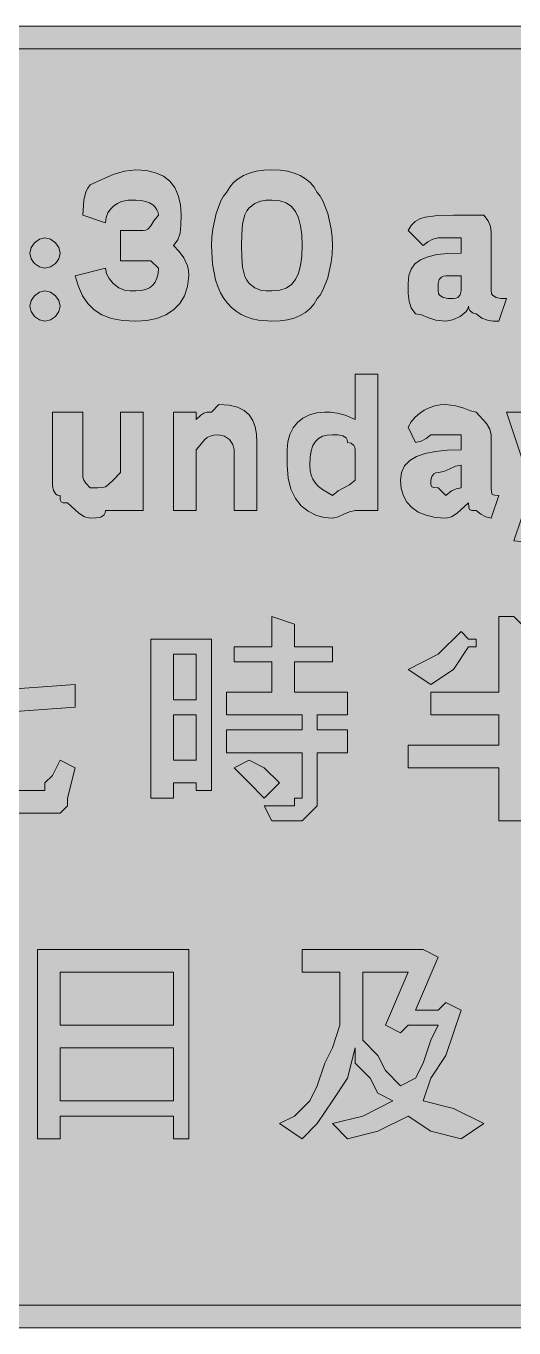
# Model space of a CAD drawing. Header units: metres. Extents: x 12 to 555, y 32 to 238.
# Drawn here: x 164.6 to 242, y 31.9 to 238.3 of the extents above; entities that cross this region are included whole.
import ezdxf

# ---------------------------------------------------------------- set-up
doc = ezdxf.new("R2010")
doc.units = ezdxf.units.M
for name, color, linetype, true_color in [('FILL_BLACK_000000', 7, 'Continuous', 0x000000), ('FILL_WHITE_FFFFFF', 7, 'Continuous', 0xffffff), ('STROKE_BLACK_000000', 7, 'Continuous', 0x000000)]:
    doc.layers.add(name, color=color, linetype=linetype, true_color=true_color)

msp = doc.modelspace()

# ---------------------------------------------------------------- hatches: boundary and pattern name
at = {"layer": 'FILL_BLACK_000000', "true_color": 0x000000}
h = msp.add_hatch(color=7, dxfattribs=at)
h.dxf.hatch_style = 1
h.paths.add_polyline_path([(550.41, 238.32), (552.81, 235.92), (553.21, 235.87), (553.52, 235.71), (554.01, 235.17), (554.5, 234.4), (555.21, 233.52), (555.21, 229.92), (555.21, 40.32), (555, 38.54), (554.46, 36.87), (553.69, 35.43), (552.81, 34.32), (552.1, 33.44), (551.61, 32.67), (551.12, 32.13), (550.81, 31.97), (550.41, 31.92), (546.81, 31.92), (20.01, 31.92), (18.4, 31.96), (17.01, 32.22), (16.33, 32.51), (15.62, 32.93), (14.01, 34.32), (13.61, 34.37), (13.32, 34.53), (12.96, 35.07), (12.83, 35.84), (12.81, 36.72), (12.12, 37.62), (11.76, 38.52), (11.63, 39.42), (11.61, 40.32), (11.61, 229.92), (11.82, 231.7), (12.36, 233.37), (13.13, 234.81), (14.01, 235.92), (14.89, 236.63), (15.66, 237.12), (16.2, 237.61), (16.36, 237.92), (16.41, 238.32), (20.01, 238.32), (546.81, 238.32), (550.41, 238.32)])
h.paths.add_polyline_path([(18.43, 234.31), (17.82, 233.83), (17.31, 233.22), (16.92, 232.49), (16.63, 231.68), (16.47, 230.82), (16.41, 229.92), (16.41, 40.32), (16.43, 39.42), (16.56, 38.52), (16.92, 37.62), (17.61, 36.72), (17.66, 36.32), (17.82, 36.03), (18.36, 35.67), (19.13, 35.54), (20.01, 35.52), (546.81, 35.52), (547.71, 35.54), (548.61, 35.67), (549.51, 36.03), (550.41, 36.72), (550.6, 37.62), (551.01, 38.52), (551.42, 39.42), (551.61, 40.32), (551.61, 229.92), (551.42, 230.82), (551.01, 231.72), (550.6, 232.62), (550.41, 233.52), (549.51, 233.71), (548.61, 234.12), (547.71, 234.53), (546.81, 234.72), (20.01, 234.72), (19.17, 234.61), (18.43, 234.31)], flags=16)
h = msp.add_hatch(color=7, dxfattribs=at)
h.dxf.hatch_style = 1
h.paths.add_polyline_path([(188.89, 202.6), (189.66, 201.57), (190.2, 200.31), (190.36, 199.57), (190.41, 198.72), (190.25, 197.03), (189.77, 195.57), (189.02, 194.33), (188.01, 193.32), (186.78, 192.53), (185.35, 191.97), (183.75, 191.63), (182.01, 191.52), (179.92, 191.63), (178.15, 191.97), (176.65, 192.53), (175.41, 193.32), (174.39, 194.33), (173.57, 195.57), (172.92, 197.03), (172.41, 198.72), (177.21, 199.92), (177.4, 199.04), (177.81, 198.27), (178.41, 197.52), (179.31, 196.83), (180.21, 196.47), (181.11, 196.34), (182.01, 196.32), (182.85, 196.38), (183.58, 196.54), (184.2, 196.83), (184.71, 197.22), (185.1, 197.73), (185.38, 198.34), (185.55, 199.08), (185.61, 199.92), (184.41, 201.12), (183.21, 201.12), (179.61, 201.12), (179.61, 205.92), (183.21, 205.92), (183.61, 205.97), (183.92, 206.13), (184.41, 206.67), (184.9, 207.44), (185.61, 208.32), (185.55, 208.77), (185.38, 209.2), (185.1, 209.61), (184.71, 209.97), (184.2, 210.28), (183.58, 210.51), (182.85, 210.67), (182.01, 210.72), (180.81, 210.72), (179.74, 210.49), (179.14, 210.21), (178.56, 209.82), (178.03, 209.31), (177.6, 208.69), (177.32, 207.96), (177.21, 207.12), (173.61, 208.32), (173.76, 210.72), (174.12, 212.03), (174.41, 212.62), (174.81, 213.12), (176.61, 214), (178.41, 214.77), (180.21, 215.31), (182.01, 215.52), (183.7, 215.41), (185.16, 215.07), (186.4, 214.51), (187.41, 213.72), (188.2, 212.71), (188.76, 211.47), (189.1, 210.01), (189.21, 208.32), (189.19, 206.73), (189.06, 205.47), (188.7, 204.44), (188.01, 203.52), (188.89, 202.6)])
h = msp.add_hatch(color=7, dxfattribs=at)
h.dxf.hatch_style = 1
h.paths.add_polyline_path([(213, 200.86), (212.46, 198.42), (211.69, 196.43), (211.26, 195.68), (210.81, 195.12), (210.3, 194.28), (209.68, 193.54), (208.95, 192.93), (208.11, 192.42), (207.15, 192.03), (206.08, 191.74), (204.9, 191.58), (203.61, 191.52), (201.47, 191.69), (200.5, 191.91), (199.58, 192.21), (198.72, 192.61), (197.94, 193.1), (197.21, 193.69), (196.56, 194.37), (195.98, 195.15), (195.47, 196.03), (195.03, 197.01), (194.67, 198.1), (194.18, 200.59), (194.01, 203.52), (194.06, 204.87), (194.22, 206.18), (194.76, 208.62), (195.53, 210.61), (195.96, 211.36), (196.41, 211.92), (196.92, 212.76), (197.53, 213.49), (198.27, 214.11), (199.11, 214.62), (200.07, 215.01), (201.13, 215.29), (202.32, 215.46), (203.61, 215.52), (204.9, 215.46), (206.08, 215.29), (207.15, 215.01), (208.11, 214.62), (208.95, 214.11), (209.68, 213.49), (210.3, 212.76), (210.81, 211.92), (211.26, 211.36), (211.69, 210.61), (212.46, 208.62), (213, 206.18), (213.16, 204.87), (213.21, 203.52), (213.16, 202.17), (213, 200.86)])
h.paths.add_polyline_path([(208.17, 206.67), (207.84, 207.91), (207.36, 208.92), (206.71, 209.71), (205.88, 210.27), (204.85, 210.61), (203.61, 210.72), (202.71, 210.7), (201.81, 210.57), (200.91, 210.21), (200.01, 209.52), (199.61, 209.02), (199.32, 208.41), (198.96, 206.97), (198.83, 205.3), (198.81, 203.52), (198.83, 201.74), (198.96, 200.07), (199.32, 198.63), (199.61, 198.02), (200.01, 197.52), (200.91, 196.83), (201.81, 196.47), (202.71, 196.34), (203.61, 196.32), (204.85, 196.43), (205.88, 196.77), (206.71, 197.33), (207.36, 198.12), (207.84, 199.13), (208.17, 200.37), (208.35, 201.83), (208.41, 203.52), (208.35, 205.21), (208.17, 206.67)], flags=16)
h = msp.add_hatch(color=7, dxfattribs=at)
h.dxf.hatch_style = 1
h.paths.add_polyline_path([(238.71, 191.54), (237.81, 191.67), (236.91, 192.03), (236.01, 192.72), (235.41, 192.87), (235, 193.23), (234.86, 193.52), (234.81, 193.92), (234.7, 193.47), (234.42, 193.04), (233.46, 192.27), (232.28, 191.73), (231.21, 191.52), (229.62, 191.71), (228.36, 192.12), (227.33, 192.53), (226.41, 192.72), (225.72, 193.64), (225.36, 194.67), (225.23, 195.93), (225.21, 197.52), (225.32, 198.76), (225.68, 199.79), (226.29, 200.62), (227.16, 201.27), (228.32, 201.75), (229.77, 202.08), (231.53, 202.26), (233.61, 202.32), (233.61, 203.52), (233.61, 204.72), (232.41, 204.72), (230.01, 204.72), (229.13, 204.53), (228.36, 204.12), (227.61, 203.52), (225.21, 205.92), (225.72, 206.71), (226.33, 207.31), (227.07, 207.73), (227.91, 208.02), (229.93, 208.28), (232.41, 208.32), (237.21, 208.32), (237.9, 207.42), (238.26, 206.52), (238.39, 205.62), (238.41, 204.72), (238.41, 196.32), (238.46, 195.92), (238.62, 195.63), (239.16, 195.27), (239.93, 195.14), (240.81, 195.12), (239.61, 191.52), (238.71, 191.54)])
h.paths.add_polyline_path([(230.06, 195.92), (230.22, 195.63), (230.76, 195.27), (231.53, 195.14), (232.41, 195.12), (232.81, 195.17), (233.1, 195.31), (233.46, 195.72), (233.61, 196.32), (233.61, 198.72), (231.21, 198.72), (230.81, 198.67), (230.52, 198.53), (230.16, 198.12), (230.01, 197.52), (230.01, 196.32), (230.06, 195.92)], flags=16)
h = msp.add_hatch(color=7, dxfattribs=at)
h.dxf.hatch_style = 1
h.paths.add_polyline_path([(169.8, 201.44), (169.26, 200.67), (168.49, 200.13), (167.61, 199.92), (166.73, 200.13), (165.96, 200.67), (165.42, 201.44), (165.21, 202.32), (165.42, 203.2), (165.96, 203.97), (166.73, 204.51), (167.61, 204.72), (168.49, 204.51), (169.26, 203.97), (169.8, 203.2), (170.01, 202.32), (169.8, 201.44)])
h = msp.add_hatch(color=7, dxfattribs=at)
h.dxf.hatch_style = 1
h.paths.add_polyline_path([(169.8, 193.04), (169.26, 192.27), (168.49, 191.73), (167.61, 191.52), (166.73, 191.73), (165.96, 192.27), (165.42, 193.04), (165.21, 193.92), (165.42, 194.8), (165.96, 195.57), (166.73, 196.11), (167.61, 196.32), (168.49, 196.11), (169.26, 195.57), (169.8, 194.8), (170.01, 193.92), (169.8, 193.04)])
h = msp.add_hatch(color=7, dxfattribs=at)
h.dxf.hatch_style = 1
h.paths.add_polyline_path([(220.41, 183.12), (220.41, 161.52), (216.81, 161.52), (215.91, 161.33), (215.01, 160.92), (214.11, 160.51), (213.21, 160.32), (211.87, 160.43), (210.57, 160.79), (209.35, 161.4), (208.26, 162.27), (207.34, 163.43), (206.63, 164.88), (206.17, 166.64), (206.01, 168.72), (206.01, 169.92), (206.01, 171.12), (206.12, 172.41), (206.44, 173.58), (206.96, 174.6), (207.66, 175.47), (208.53, 176.17), (209.55, 176.69), (210.72, 177.01), (212.01, 177.12), (212.93, 177.1), (213.96, 176.97), (215.22, 176.61), (216.81, 175.92), (216.81, 183.12), (220.41, 183.12)])
h.paths.add_polyline_path([(216.81, 171.12), (216.76, 171.52), (216.62, 171.81), (216.21, 172.17), (215.61, 172.32), (215.56, 172.72), (215.4, 173.01), (214.86, 173.37), (214.09, 173.5), (213.21, 173.52), (212.37, 173.46), (211.63, 173.28), (211.02, 172.95), (210.51, 172.47), (210.12, 171.82), (209.83, 170.99), (209.67, 169.96), (209.61, 168.72), (209.67, 167.87), (209.83, 167.13), (210.12, 166.46), (210.51, 165.87), (211.02, 165.33), (211.63, 164.84), (213.21, 163.92), (214.11, 164.63), (215.01, 165.12), (215.91, 165.61), (216.81, 166.32), (216.81, 169.92), (216.81, 171.12)], flags=16)
h = msp.add_hatch(color=7, dxfattribs=at)
h.dxf.hatch_style = 1
h.paths.add_polyline_path([(197.61, 161.52), (197.61, 171.12), (197.4, 172), (196.86, 172.77), (196.09, 173.31), (195.21, 173.52), (194.42, 173.47), (193.8, 173.31), (193.33, 173.08), (192.96, 172.77), (191.61, 171.12), (191.61, 161.52), (188.01, 161.52), (188.01, 177.12), (191.61, 177.12), (191.61, 175.92), (192.32, 176.61), (192.81, 176.97), (193.3, 177.1), (194.01, 177.12), (195.21, 178.32), (196.85, 178.21), (198.17, 177.89), (199.22, 177.37), (200.01, 176.67), (200.58, 175.8), (200.95, 174.78), (201.15, 173.61), (201.21, 172.32), (201.21, 161.52), (197.61, 161.52)])
h = msp.add_hatch(color=7, dxfattribs=at)
h.dxf.hatch_style = 1
h.paths.add_polyline_path([(237.53, 160.51), (236.76, 160.92), (236.01, 161.52), (235.32, 161.54), (234.96, 161.67), (234.83, 162.03), (234.81, 162.72), (233.01, 161.07), (232.11, 160.53), (231.21, 160.32), (229.52, 160.43), (228.06, 160.75), (226.82, 161.27), (225.81, 161.97), (225.02, 162.84), (224.46, 163.86), (224.12, 165.03), (224.01, 166.32), (224.18, 167.56), (224.67, 168.59), (225.47, 169.42), (226.56, 170.07), (227.94, 170.55), (229.58, 170.88), (231.47, 171.06), (233.61, 171.12), (233.61, 172.32), (233.61, 173.52), (231.21, 173.52), (228.81, 173.52), (228.06, 172.92), (227.29, 172.51), (226.41, 172.32), (225.21, 174.72), (225.71, 175.56), (226.32, 176.29), (227, 176.91), (227.76, 177.42), (228.57, 177.81), (229.43, 178.09), (230.31, 178.26), (231.21, 178.32), (232.8, 178.13), (234.06, 177.72), (235.09, 177.31), (236.01, 177.12), (237.66, 175.32), (238.2, 174.42), (238.41, 173.52), (238.41, 165.12), (238.43, 164.43), (238.56, 164.07), (238.92, 163.94), (239.61, 163.92), (238.41, 160.32), (237.53, 160.51)])
h.paths.add_polyline_path([(228.96, 165.27), (229.32, 165.14), (230.01, 165.12), (231.21, 163.92), (232.09, 164.61), (232.86, 164.97), (233.61, 165.12), (233.61, 168.72), (232.71, 168.53), (231.81, 168.12), (230.91, 167.71), (230.01, 167.52), (229.61, 167.47), (229.32, 167.33), (228.96, 166.92), (228.81, 166.32), (228.83, 165.63), (228.96, 165.27)], flags=16)
h = msp.add_hatch(color=7, dxfattribs=at)
h.dxf.hatch_style = 1
h.paths.add_polyline_path([(183.21, 177.12), (183.21, 161.52), (178.41, 161.52), (177.21, 161.52), (177.16, 161.12), (177, 160.83), (176.46, 160.47), (175.69, 160.34), (174.81, 160.32), (173.91, 160.53), (173.01, 161.07), (171.21, 162.72), (170.52, 162.74), (170.16, 162.87), (170.03, 163.23), (170.01, 163.92), (169.61, 163.97), (169.32, 164.13), (168.96, 164.67), (168.83, 165.44), (168.81, 166.32), (168.81, 177.12), (173.61, 177.12), (173.61, 167.52), (173.63, 166.81), (173.76, 166.32), (174.12, 165.83), (174.81, 165.12), (176.01, 165.12), (176.72, 165.14), (177.21, 165.27), (177.7, 165.63), (178.41, 166.32), (179.61, 167.52), (179.61, 177.12), (183.21, 177.12)])
h = msp.add_hatch(color=7, dxfattribs=at)
h.dxf.hatch_style = 1
h.paths.add_polyline_path([(250.41, 159.12), (250.22, 158.24), (249.81, 157.47), (249.21, 156.72), (248.01, 155.52), (246.4, 155.71), (245.01, 156.12), (243.62, 156.53), (242.01, 156.72), (243.21, 160.32), (244.41, 160.32), (245.61, 160.32), (246.81, 160.32), (246.81, 161.52), (246.66, 162.12), (246.3, 162.53), (246.01, 162.67), (245.61, 162.72), (240.81, 177.12), (245.61, 177.12), (249.21, 167.52), (251.61, 177.12), (256.41, 177.12), (250.41, 159.12)])
h = msp.add_hatch(color=7, dxfattribs=at)
h.dxf.hatch_style = 1
h.paths.add_polyline_path([(155.61, 143.52), (156.81, 143.52), (155.61, 142.32), (155.61, 132.72), (172.41, 133.92), (172.41, 130.32), (155.61, 129.12), (155.61, 119.52), (155.61, 118.32), (155.61, 117.12), (156.81, 117.12), (165.21, 117.12), (166.41, 117.12), (167.61, 117.12), (167.61, 118.32), (168.81, 119.52), (170.01, 121.92), (172.41, 120.72), (171.21, 115.92), (171.21, 114.72), (170.01, 113.52), (167.61, 113.52), (166.41, 113.52), (156.81, 113.52), (154.41, 113.52), (152.01, 114.72), (152.01, 115.92), (152.01, 118.32), (152.01, 129.12), (141.21, 127.92), (141.21, 130.32), (152.01, 131.52), (152.01, 144.72), (154.41, 143.52), (155.61, 143.52)])
h = msp.add_hatch(color=7, dxfattribs=at)
h.dxf.hatch_style = 1
h.paths.add_polyline_path([(203.61, 137.52), (197.61, 137.52), (197.61, 139.92), (203.61, 139.92), (203.61, 144.72), (207.21, 143.52), (207.21, 142.32), (207.21, 139.92), (213.21, 139.92), (213.21, 137.52), (207.21, 137.52), (207.21, 132.72), (215.61, 132.72), (215.61, 129.12), (210.81, 129.12), (210.81, 126.72), (215.61, 126.72), (215.61, 123.12), (210.81, 123.12), (210.81, 115.92), (210.81, 114.72), (209.61, 113.52), (208.41, 112.32), (206.01, 112.32), (203.61, 112.32), (202.41, 114.72), (206.01, 114.72), (207.21, 114.72), (207.21, 115.92), (208.41, 115.92), (208.41, 117.12), (208.41, 123.12), (196.41, 123.12), (196.41, 126.72), (208.41, 126.72), (208.41, 129.12), (196.41, 129.12), (196.41, 132.72), (203.61, 132.72), (203.61, 137.52)])
h = msp.add_hatch(color=7, dxfattribs=at)
h.dxf.hatch_style = 1
h.paths.add_polyline_path([(239.61, 144.72), (242.01, 144.72), (243.21, 143.52), (243.21, 142.32), (243.21, 132.72), (254.01, 132.72), (254.01, 129.12), (243.21, 129.12), (243.21, 124.32), (257.61, 124.32), (257.61, 120.72), (243.21, 120.72), (243.21, 112.32), (239.61, 112.32), (239.61, 120.72), (225.21, 120.72), (225.21, 124.32), (239.61, 124.32), (239.61, 129.12), (228.81, 129.12), (228.81, 132.72), (239.61, 132.72), (239.61, 144.72)])
h = msp.add_hatch(color=7, dxfattribs=at)
h.dxf.hatch_style = 1
h.paths.add_polyline_path([(191.61, 117.12), (191.61, 118.32), (188.01, 118.32), (188.01, 115.92), (184.41, 115.92), (184.41, 117.12), (184.41, 141.12), (194.01, 141.12), (194.01, 117.12), (191.61, 117.12)])
h.paths.add_polyline_path([(188.01, 138.72), (188.01, 131.52), (191.61, 131.52), (191.61, 138.72), (188.01, 138.72)], flags=16)
h.paths.add_polyline_path([(191.61, 129.12), (188.01, 129.12), (188.01, 121.92), (191.61, 121.92), (191.61, 129.12)], flags=16)
h = msp.add_hatch(color=7, dxfattribs=at)
h.dxf.hatch_style = 1
h.paths.add_polyline_path([(236.01, 141.12), (236.01, 139.92), (234.81, 139.92), (232.41, 136.32), (228.81, 133.92), (225.21, 136.32), (230.01, 138.72), (233.61, 142.32), (234.81, 141.12), (236.01, 141.12)])
h = msp.add_hatch(color=7, dxfattribs=at)
h.dxf.hatch_style = 1
h.paths.add_polyline_path([(202.41, 120.72), (204.81, 118.32), (202.41, 115.92), (200.01, 118.32), (197.61, 120.72), (200.01, 121.92), (202.41, 120.72)])
h = msp.add_hatch(color=7, dxfattribs=at)
h.dxf.hatch_style = 1
h.paths.add_polyline_path([(190.41, 61.92), (188.01, 61.92), (188.01, 65.52), (170.01, 65.52), (170.01, 61.92), (166.41, 61.92), (166.41, 91.92), (190.41, 91.92), (190.41, 61.92)])
h.paths.add_polyline_path([(170.01, 76.32), (170.01, 67.92), (188.01, 67.92), (188.01, 76.32), (170.01, 76.32)], flags=16)
h.paths.add_polyline_path([(188.01, 88.32), (170.01, 88.32), (170.01, 79.92), (188.01, 79.92), (188.01, 88.32)], flags=16)
h = msp.add_hatch(color=7, dxfattribs=at)
h.dxf.hatch_style = 1
h.paths.add_polyline_path([(227.61, 91.92), (230.01, 90.72), (226.41, 82.32), (230.01, 82.32), (231.21, 83.52), (233.61, 82.32), (232.41, 78.72), (231.21, 75.12), (228.81, 71.52), (227.61, 67.92), (232.41, 66.72), (237.21, 64.32), (233.61, 61.92), (228.81, 63.12), (225.21, 65.52), (220.41, 63.12), (215.61, 61.92), (213.21, 64.32), (218.01, 65.52), (222.81, 67.92), (220.41, 69.12), (219.21, 71.52), (216.81, 73.92), (216.81, 76.32), (215.61, 71.52), (213.21, 67.92), (210.81, 64.32), (208.41, 61.92), (204.81, 64.32), (207.21, 65.52), (209.61, 67.92), (210.81, 70.32), (212.01, 73.92), (213.21, 76.32), (214.41, 79.92), (214.41, 84.72), (214.41, 88.32), (208.41, 88.32), (208.41, 91.92), (226.41, 91.92), (227.61, 91.92)])
h.paths.add_polyline_path([(218.01, 77.52), (220.41, 75.12), (221.61, 72.72), (224.01, 70.32), (226.41, 71.52), (227.61, 73.92), (228.81, 77.52), (230.01, 79.92), (225.21, 79.92), (224.01, 78.72), (221.61, 79.92), (225.21, 88.32), (218.01, 88.32), (218.01, 79.92), (218.01, 77.52)], flags=16)
at = {"layer": 'FILL_WHITE_FFFFFF', "true_color": 0xffffff}
h = msp.add_hatch(color=7, dxfattribs=at)
h.dxf.hatch_style = 1
h.paths.add_polyline_path([(19.13, 35.54), (18.36, 35.67), (17.82, 36.03), (17.66, 36.32), (17.61, 36.72), (16.92, 37.62), (16.56, 38.52), (16.43, 39.42), (16.41, 40.32), (16.41, 229.92), (16.41, 232.32), (17.61, 233.52), (18.36, 234.12), (19.13, 234.53), (20.01, 234.72), (546.81, 234.72), (548.01, 234.72), (548.72, 234.03), (549.21, 233.67), (549.7, 233.54), (550.41, 233.52), (550.41, 232.32), (551.1, 231.61), (551.46, 231.12), (551.59, 230.63), (551.61, 229.92), (551.61, 40.32), (551.42, 39.42), (551.01, 38.52), (550.6, 37.62), (550.41, 36.72), (549.51, 36.03), (548.61, 35.67), (547.71, 35.54), (546.81, 35.52), (20.01, 35.52), (19.13, 35.54)])

# ---------------------------------------------------------------- linework, layer by layer
at = {"layer": 'FILL_BLACK_000000', "lineweight": 0, "true_color": 0x000000}
for points in [[(20.01, 238.32), (546.81, 238.32)], [(546.81, 234.72), (20.01, 234.72), (19.17, 234.61), (18.43, 234.31), (17.82, 233.83), (17.31, 233.22), (16.92, 232.49), (16.63, 231.68), (16.47, 230.82), (16.41, 229.92), (16.41, 40.32), (16.43, 39.42), (16.56, 38.52), (16.92, 37.62), (17.61, 36.72), (17.66, 36.32), (17.82, 36.03), (18.36, 35.67), (19.13, 35.54), (20.01, 35.52), (546.81, 35.52)], [(155.61, 132.72), (172.41, 133.92), (172.41, 130.32), (155.61, 129.12)], [(156.81, 117.12), (165.21, 117.12), (166.41, 117.12), (167.61, 117.12), (167.61, 118.32), (168.81, 119.52), (170.01, 121.92), (172.41, 120.72), (171.21, 115.92), (171.21, 114.72), (170.01, 113.52), (167.61, 113.52), (166.41, 113.52), (156.81, 113.52)], [(546.81, 31.92), (20.01, 31.92)]]:
    msp.add_lwpolyline(points, dxfattribs=at)
for points in [[(188.89, 202.6), (189.66, 201.57), (190.2, 200.31), (190.36, 199.57), (190.41, 198.72), (190.25, 197.03), (189.77, 195.57), (189.02, 194.33), (188.01, 193.32), (186.78, 192.53), (185.35, 191.97), (183.75, 191.63), (182.01, 191.52), (179.92, 191.63), (178.15, 191.97), (176.65, 192.53), (175.41, 193.32), (174.39, 194.33), (173.57, 195.57), (172.92, 197.03), (172.41, 198.72), (177.21, 199.92), (177.4, 199.04), (177.81, 198.27), (178.41, 197.52), (179.31, 196.83), (180.21, 196.47), (181.11, 196.34), (182.01, 196.32), (182.85, 196.38), (183.58, 196.54), (184.2, 196.83), (184.71, 197.22), (185.1, 197.73), (185.38, 198.34), (185.55, 199.08), (185.61, 199.92), (184.41, 201.12), (183.21, 201.12), (179.61, 201.12), (179.61, 205.92), (183.21, 205.92), (183.61, 205.97), (183.92, 206.13), (184.41, 206.67), (184.9, 207.44), (185.61, 208.32), (185.55, 208.77), (185.38, 209.2), (185.1, 209.61), (184.71, 209.97), (184.2, 210.28), (183.58, 210.51), (182.85, 210.67), (182.01, 210.72), (180.81, 210.72), (179.74, 210.49), (179.14, 210.21), (178.56, 209.82), (178.03, 209.31), (177.6, 208.69), (177.32, 207.96), (177.21, 207.12), (173.61, 208.32), (173.76, 210.72), (174.12, 212.03), (174.41, 212.62), (174.81, 213.12), (176.61, 214), (178.41, 214.77), (180.21, 215.31), (182.01, 215.52), (183.7, 215.41), (185.16, 215.07), (186.4, 214.51), (187.41, 213.72), (188.2, 212.71), (188.76, 211.47), (189.1, 210.01), (189.21, 208.32), (189.19, 206.73), (189.06, 205.47), (188.7, 204.44), (188.01, 203.52)], [(213, 200.86), (212.46, 198.42), (211.69, 196.43), (211.26, 195.68), (210.81, 195.12), (210.3, 194.28), (209.68, 193.54), (208.95, 192.93), (208.11, 192.42), (207.15, 192.03), (206.08, 191.74), (204.9, 191.58), (203.61, 191.52), (201.47, 191.69), (200.5, 191.91), (199.58, 192.21), (198.72, 192.61), (197.94, 193.1), (197.21, 193.69), (196.56, 194.37), (195.98, 195.15), (195.47, 196.03), (195.03, 197.01), (194.67, 198.1), (194.18, 200.59), (194.01, 203.52), (194.06, 204.87), (194.22, 206.18), (194.76, 208.62), (195.53, 210.61), (195.96, 211.36), (196.41, 211.92), (196.92, 212.76), (197.53, 213.49), (198.27, 214.11), (199.11, 214.62), (200.07, 215.01), (201.13, 215.29), (202.32, 215.46), (203.61, 215.52), (204.9, 215.46), (206.08, 215.29), (207.15, 215.01), (208.11, 214.62), (208.95, 214.11), (209.68, 213.49), (210.3, 212.76), (210.81, 211.92), (211.26, 211.36), (211.69, 210.61), (212.46, 208.62), (213, 206.18), (213.16, 204.87), (213.21, 203.52), (213.16, 202.17)], [(208.17, 206.67), (207.84, 207.91), (207.36, 208.92), (206.71, 209.71), (205.88, 210.27), (204.85, 210.61), (203.61, 210.72), (202.71, 210.7), (201.81, 210.57), (200.91, 210.21), (200.01, 209.52), (199.61, 209.02), (199.32, 208.41), (198.96, 206.97), (198.83, 205.3), (198.81, 203.52), (198.83, 201.74), (198.96, 200.07), (199.32, 198.63), (199.61, 198.02), (200.01, 197.52), (200.91, 196.83), (201.81, 196.47), (202.71, 196.34), (203.61, 196.32), (204.85, 196.43), (205.88, 196.77), (206.71, 197.33), (207.36, 198.12), (207.84, 199.13), (208.17, 200.37), (208.35, 201.83), (208.41, 203.52), (208.35, 205.21)], [(238.71, 191.54), (237.81, 191.67), (236.91, 192.03), (236.01, 192.72), (235.41, 192.87), (235, 193.23), (234.86, 193.52), (234.81, 193.92), (234.7, 193.47), (234.42, 193.04), (233.46, 192.27), (232.28, 191.73), (231.21, 191.52), (229.62, 191.71), (228.36, 192.12), (227.33, 192.53), (226.41, 192.72), (225.72, 193.64), (225.36, 194.67), (225.23, 195.93), (225.21, 197.52), (225.32, 198.76), (225.68, 199.79), (226.29, 200.62), (227.16, 201.27), (228.32, 201.75), (229.77, 202.08), (231.53, 202.26), (233.61, 202.32), (233.61, 203.52), (233.61, 204.72), (232.41, 204.72), (230.01, 204.72), (229.13, 204.53), (228.36, 204.12), (227.61, 203.52), (225.21, 205.92), (225.72, 206.71), (226.33, 207.31), (227.07, 207.73), (227.91, 208.02), (229.93, 208.28), (232.41, 208.32), (237.21, 208.32), (237.9, 207.42), (238.26, 206.52), (238.39, 205.62), (238.41, 204.72), (238.41, 196.32), (238.46, 195.92), (238.62, 195.63), (239.16, 195.27), (239.93, 195.14), (240.81, 195.12), (239.61, 191.52)], [(169.8, 201.44), (169.26, 200.67), (168.49, 200.13), (167.61, 199.92), (166.73, 200.13), (165.96, 200.67), (165.42, 201.44), (165.21, 202.32), (165.42, 203.2), (165.96, 203.97), (166.73, 204.51), (167.61, 204.72), (168.49, 204.51), (169.26, 203.97), (169.8, 203.2), (170.01, 202.32)], [(230.06, 195.92), (230.22, 195.63), (230.76, 195.27), (231.53, 195.14), (232.41, 195.12), (232.81, 195.17), (233.1, 195.31), (233.46, 195.72), (233.61, 196.32), (233.61, 198.72), (231.21, 198.72), (230.81, 198.67), (230.52, 198.53), (230.16, 198.12), (230.01, 197.52), (230.01, 196.32)], [(169.8, 193.04), (169.26, 192.27), (168.49, 191.73), (167.61, 191.52), (166.73, 191.73), (165.96, 192.27), (165.42, 193.04), (165.21, 193.92), (165.42, 194.8), (165.96, 195.57), (166.73, 196.11), (167.61, 196.32), (168.49, 196.11), (169.26, 195.57), (169.8, 194.8), (170.01, 193.92)], [(220.41, 183.12), (220.41, 161.52), (216.81, 161.52), (215.91, 161.33), (215.01, 160.92), (214.11, 160.51), (213.21, 160.32), (211.87, 160.43), (210.57, 160.79), (209.35, 161.4), (208.26, 162.27), (207.34, 163.43), (206.63, 164.88), (206.17, 166.64), (206.01, 168.72), (206.01, 169.92), (206.01, 171.12), (206.12, 172.41), (206.44, 173.58), (206.96, 174.6), (207.66, 175.47), (208.53, 176.17), (209.55, 176.69), (210.72, 177.01), (212.01, 177.12), (212.93, 177.1), (213.96, 176.97), (215.22, 176.61), (216.81, 175.92), (216.81, 183.12)], [(197.61, 161.52), (197.61, 171.12), (197.4, 172), (196.86, 172.77), (196.09, 173.31), (195.21, 173.52), (194.42, 173.47), (193.8, 173.31), (193.33, 173.08), (192.96, 172.77), (191.61, 171.12), (191.61, 161.52), (188.01, 161.52), (188.01, 177.12), (191.61, 177.12), (191.61, 175.92), (192.32, 176.61), (192.81, 176.97), (193.3, 177.1), (194.01, 177.12), (195.21, 178.32), (196.85, 178.21), (198.17, 177.89), (199.22, 177.37), (200.01, 176.67), (200.58, 175.8), (200.95, 174.78), (201.15, 173.61), (201.21, 172.32), (201.21, 161.52)], [(237.53, 160.51), (236.76, 160.92), (236.01, 161.52), (235.32, 161.54), (234.96, 161.67), (234.83, 162.03), (234.81, 162.72), (233.01, 161.07), (232.11, 160.53), (231.21, 160.32), (229.52, 160.43), (228.06, 160.75), (226.82, 161.27), (225.81, 161.97), (225.02, 162.84), (224.46, 163.86), (224.12, 165.03), (224.01, 166.32), (224.18, 167.56), (224.67, 168.59), (225.47, 169.42), (226.56, 170.07), (227.94, 170.55), (229.58, 170.88), (231.47, 171.06), (233.61, 171.12), (233.61, 172.32), (233.61, 173.52), (231.21, 173.52), (228.81, 173.52), (228.06, 172.92), (227.29, 172.51), (226.41, 172.32), (225.21, 174.72), (225.71, 175.56), (226.32, 176.29), (227, 176.91), (227.76, 177.42), (228.57, 177.81), (229.43, 178.09), (230.31, 178.26), (231.21, 178.32), (232.8, 178.13), (234.06, 177.72), (235.09, 177.31), (236.01, 177.12), (237.66, 175.32), (238.2, 174.42), (238.41, 173.52), (238.41, 165.12), (238.43, 164.43), (238.56, 164.07), (238.92, 163.94), (239.61, 163.92), (238.41, 160.32)], [(183.21, 177.12), (183.21, 161.52), (178.41, 161.52), (177.21, 161.52), (177.16, 161.12), (177, 160.83), (176.46, 160.47), (175.69, 160.34), (174.81, 160.32), (173.91, 160.53), (173.01, 161.07), (171.21, 162.72), (170.52, 162.74), (170.16, 162.87), (170.03, 163.23), (170.01, 163.92), (169.61, 163.97), (169.32, 164.13), (168.96, 164.67), (168.83, 165.44), (168.81, 166.32), (168.81, 177.12), (173.61, 177.12), (173.61, 167.52), (173.63, 166.81), (173.76, 166.32), (174.12, 165.83), (174.81, 165.12), (176.01, 165.12), (176.72, 165.14), (177.21, 165.27), (177.7, 165.63), (178.41, 166.32), (179.61, 167.52), (179.61, 177.12)], [(250.41, 159.12), (250.22, 158.24), (249.81, 157.47), (249.21, 156.72), (248.01, 155.52), (246.4, 155.71), (245.01, 156.12), (243.62, 156.53), (242.01, 156.72), (243.21, 160.32), (244.41, 160.32), (245.61, 160.32), (246.81, 160.32), (246.81, 161.52), (246.66, 162.12), (246.3, 162.53), (246.01, 162.67), (245.61, 162.72), (240.81, 177.12), (245.61, 177.12), (249.21, 167.52), (251.61, 177.12), (256.41, 177.12)], [(216.81, 171.12), (216.76, 171.52), (216.62, 171.81), (216.21, 172.17), (215.61, 172.32), (215.56, 172.72), (215.4, 173.01), (214.86, 173.37), (214.09, 173.5), (213.21, 173.52), (212.37, 173.46), (211.63, 173.28), (211.02, 172.95), (210.51, 172.47), (210.12, 171.82), (209.83, 170.99), (209.67, 169.96), (209.61, 168.72), (209.67, 167.87), (209.83, 167.13), (210.12, 166.46), (210.51, 165.87), (211.02, 165.33), (211.63, 164.84), (213.21, 163.92), (214.11, 164.63), (215.01, 165.12), (215.91, 165.61), (216.81, 166.32), (216.81, 169.92)], [(228.96, 165.27), (229.32, 165.14), (230.01, 165.12), (231.21, 163.92), (232.09, 164.61), (232.86, 164.97), (233.61, 165.12), (233.61, 168.72), (232.71, 168.53), (231.81, 168.12), (230.91, 167.71), (230.01, 167.52), (229.61, 167.47), (229.32, 167.33), (228.96, 166.92), (228.81, 166.32), (228.83, 165.63)], [(203.61, 137.52), (197.61, 137.52), (197.61, 139.92), (203.61, 139.92), (203.61, 144.72), (207.21, 143.52), (207.21, 142.32), (207.21, 139.92), (213.21, 139.92), (213.21, 137.52), (207.21, 137.52), (207.21, 132.72), (215.61, 132.72), (215.61, 129.12), (210.81, 129.12), (210.81, 126.72), (215.61, 126.72), (215.61, 123.12), (210.81, 123.12), (210.81, 115.92), (210.81, 114.72), (209.61, 113.52), (208.41, 112.32), (206.01, 112.32), (203.61, 112.32), (202.41, 114.72), (206.01, 114.72), (207.21, 114.72), (207.21, 115.92), (208.41, 115.92), (208.41, 117.12), (208.41, 123.12), (196.41, 123.12), (196.41, 126.72), (208.41, 126.72), (208.41, 129.12), (196.41, 129.12), (196.41, 132.72), (203.61, 132.72)], [(239.61, 144.72), (242.01, 144.72), (243.21, 143.52), (243.21, 142.32), (243.21, 132.72), (254.01, 132.72), (254.01, 129.12), (243.21, 129.12), (243.21, 124.32), (257.61, 124.32), (257.61, 120.72), (243.21, 120.72), (243.21, 112.32), (239.61, 112.32), (239.61, 120.72), (225.21, 120.72), (225.21, 124.32), (239.61, 124.32), (239.61, 129.12), (228.81, 129.12), (228.81, 132.72), (239.61, 132.72)], [(191.61, 117.12), (191.61, 118.32), (188.01, 118.32), (188.01, 115.92), (184.41, 115.92), (184.41, 117.12), (184.41, 141.12), (194.01, 141.12), (194.01, 117.12)], [(236.01, 141.12), (236.01, 139.92), (234.81, 139.92), (232.41, 136.32), (228.81, 133.92), (225.21, 136.32), (230.01, 138.72), (233.61, 142.32), (234.81, 141.12)], [(188.01, 138.72), (188.01, 131.52), (191.61, 131.52), (191.61, 138.72)], [(191.61, 129.12), (188.01, 129.12), (188.01, 121.92), (191.61, 121.92)], [(202.41, 120.72), (204.81, 118.32), (202.41, 115.92), (200.01, 118.32), (197.61, 120.72), (200.01, 121.92)], [(190.41, 61.92), (188.01, 61.92), (188.01, 65.52), (170.01, 65.52), (170.01, 61.92), (166.41, 61.92), (166.41, 91.92), (190.41, 91.92)], [(227.61, 91.92), (230.01, 90.72), (226.41, 82.32), (230.01, 82.32), (231.21, 83.52), (233.61, 82.32), (232.41, 78.72), (231.21, 75.12), (228.81, 71.52), (227.61, 67.92), (232.41, 66.72), (237.21, 64.32), (233.61, 61.92), (228.81, 63.12), (225.21, 65.52), (220.41, 63.12), (215.61, 61.92), (213.21, 64.32), (218.01, 65.52), (222.81, 67.92), (220.41, 69.12), (219.21, 71.52), (216.81, 73.92), (216.81, 76.32), (215.61, 71.52), (213.21, 67.92), (210.81, 64.32), (208.41, 61.92), (204.81, 64.32), (207.21, 65.52), (209.61, 67.92), (210.81, 70.32), (212.01, 73.92), (213.21, 76.32), (214.41, 79.92), (214.41, 84.72), (214.41, 88.32), (208.41, 88.32), (208.41, 91.92), (226.41, 91.92)], [(188.01, 88.32), (170.01, 88.32), (170.01, 79.92), (188.01, 79.92)], [(218.01, 77.52), (220.41, 75.12), (221.61, 72.72), (224.01, 70.32), (226.41, 71.52), (227.61, 73.92), (228.81, 77.52), (230.01, 79.92), (225.21, 79.92), (224.01, 78.72), (221.61, 79.92), (225.21, 88.32), (218.01, 88.32), (218.01, 79.92)], [(170.01, 76.32), (170.01, 67.92), (188.01, 67.92), (188.01, 76.32)]]:
    msp.add_lwpolyline(points, close=True, dxfattribs=at)
at = {"layer": 'FILL_WHITE_FFFFFF', "lineweight": 0, "true_color": 0xffffff}
msp.add_lwpolyline([(546.81, 35.52), (20.01, 35.52), (19.13, 35.54), (18.36, 35.67), (17.82, 36.03), (17.66, 36.32), (17.61, 36.72), (16.92, 37.62), (16.56, 38.52), (16.43, 39.42), (16.41, 40.32), (16.41, 229.92), (16.41, 232.32), (17.61, 233.52), (18.36, 234.12), (19.13, 234.53), (20.01, 234.72), (546.81, 234.72)], dxfattribs=at)
at = {"layer": 'STROKE_BLACK_000000', "lineweight": 0, "true_color": 0x000000}
msp.add_lwpolyline([(190.61, 206.16), (190.61, 206.16)], dxfattribs=at)

doc.saveas('drawing.dxf')
